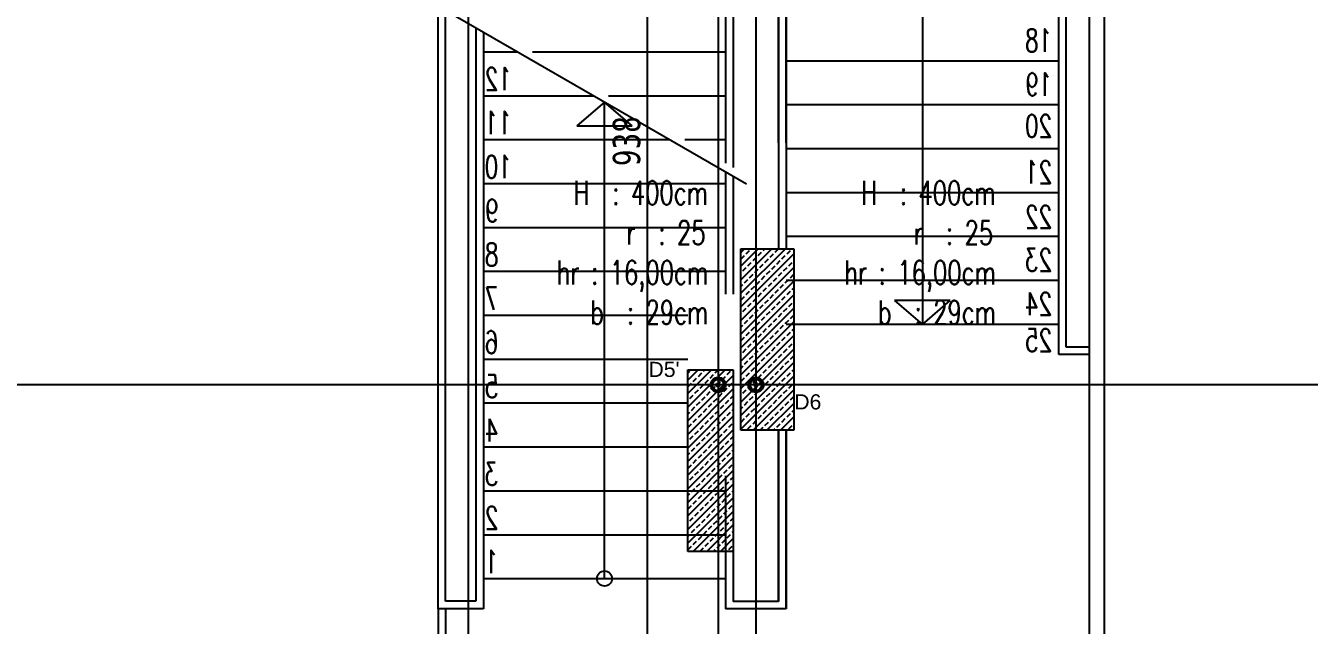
# Model space of a CAD drawing. Header units: millimetres. Extents: x 43168.9 to 43194.6, y -25545.1 to -25543.4.
# Drawn here: x 43170.7264 to 43170.896, y -25544.2557 to -25544.1764 of the extents above; entities that cross this region are included whole.
import ezdxf

# ---------------------------------------------------------------- set-up
doc = ezdxf.new("R2010")
doc.units = ezdxf.units.MM
doc.header["$LTSCALE"] = 200
doc.linetypes.add('DASHDOT2', pattern=[0.5, 0.25, -0.125, 0, -0.125])
doc.linetypes.add('HIDDEN2', pattern=[0.1875, 0.125, -0.0625])
for name, color, linetype in [('aks_sgh', 5, 'DASHDOT2'), ('duv_sgh', 4, 'Continuous'), ('kolon-b.a_sgh', 6, 'Continuous'), ('merdi_sgh', 3, 'Continuous'), ('olcuic_sgh', 183, 'Continuous'), ('sembol_sgh', 8, 'Continuous'), ('tarama-betonarme_sgh', 223, 'Continuous'), ('yazi-merdi_sgh', 9, 'Continuous')]:
    doc.layers.add(name, color=color, linetype=linetype)
doc.styles.add('1-200', font='arial.ttf', dxfattribs={"height": 60})
doc.styles.add('dim', font='VERDANA.TTF', dxfattribs={"width": 0.7})
doc.styles.add('text3', font='simplex8.shx', dxfattribs={"width": 0.7})

msp = doc.modelspace()

# ---------------------------------------------------------------- hatches: boundary and pattern name
h = msp.add_hatch(color=256)
edge = h.paths.add_edge_path()
edge.add_arc((43170.81788, -25544.22392), 0.001, 0, 360)
edge = h.paths.add_edge_path(flags=16)
edge.add_arc((43170.81788, -25544.22392), 0.00075, 0, 360)
h = msp.add_hatch(color=256)
edge = h.paths.add_edge_path()
edge.add_arc((43170.81788, -25544.22392), 0.001, 0, 360)
edge = h.paths.add_edge_path(flags=16)
edge.add_arc((43170.81788, -25544.22392), 0.00075, 0, 360)
h = msp.add_hatch(color=256)
edge = h.paths.add_edge_path()
edge.add_arc((43170.82288, -25544.22392), 0.001, 0, 360)
edge = h.paths.add_edge_path(flags=16)
edge.add_arc((43170.82288, -25544.22392), 0.00075, 0, 360)
h = msp.add_hatch(color=256)
edge = h.paths.add_edge_path()
edge.add_arc((43170.82288, -25544.22392), 0.001, 0, 360)
edge = h.paths.add_edge_path(flags=16)
edge.add_arc((43170.82288, -25544.22392), 0.00075, 0, 360)

# ---------------------------------------------------------------- linework, layer by layer
at = {"color": 0}
for p, q in [((43170.80288, -25544.18655), (43170.7992, -25544.1897)), ((43170.80655, -25544.1897), (43170.80288, -25544.18655)), ((43170.7992, -25544.1897), (43170.80655, -25544.1897)), ((43170.8412, -25544.21277), (43170.84488, -25544.21592)), ((43170.84855, -25544.21277), (43170.8412, -25544.21277)), ((43170.84488, -25544.21592), (43170.84855, -25544.21277))]:
    msp.add_line(p, q, dxfattribs=at)
at = {"color": 0, "linetype": 'ByBlock', "lineweight": -2}
for p, q in [((43170.81768, -25544.22412), (43170.81768, -25544.22372)), ((43170.81768, -25544.22372), (43170.81808, -25544.22372)), ((43170.81768, -25544.22412), (43170.81768, -25544.22372)), ((43170.81768, -25544.22372), (43170.81808, -25544.22372)), ((43170.81808, -25544.22372), (43170.81808, -25544.22412)), ((43170.81808, -25544.22372), (43170.81808, -25544.22412)), ((43170.82308, -25544.22372), (43170.82268, -25544.22372)), ((43170.82268, -25544.22372), (43170.82268, -25544.22412)), ((43170.82308, -25544.22372), (43170.82268, -25544.22372)), ((43170.82268, -25544.22372), (43170.82268, -25544.22412)), ((43170.82308, -25544.22412), (43170.82308, -25544.22372)), ((43170.82308, -25544.22412), (43170.82308, -25544.22372)), ((43170.81808, -25544.22412), (43170.81768, -25544.22412)), ((43170.81808, -25544.22412), (43170.81768, -25544.22412)), ((43170.81781, -25544.22385), (43170.81795, -25544.22399)), ((43170.81781, -25544.22399), (43170.81795, -25544.22385)), ((43170.81781, -25544.22385), (43170.81795, -25544.22399)), ((43170.81781, -25544.22399), (43170.81795, -25544.22385)), ((43170.82268, -25544.22412), (43170.82308, -25544.22412)), ((43170.82268, -25544.22412), (43170.82308, -25544.22412)), ((43170.82295, -25544.22385), (43170.82281, -25544.22399)), ((43170.82295, -25544.22399), (43170.82281, -25544.22385)), ((43170.82295, -25544.22385), (43170.82281, -25544.22399)), ((43170.82295, -25544.22399), (43170.82281, -25544.22385))]:
    msp.add_line(p, q, dxfattribs=at)
at = {"color": 0, "linetype": 'Continuous', "lineweight": -2}
for centre, radius in [((43170.81788, -25544.22392), 0.001), ((43170.81788, -25544.22392), 0.001), ((43170.81788, -25544.22392), 0.00075), ((43170.81788, -25544.22392), 0.00075), ((43170.82288, -25544.22392), 0.001), ((43170.82288, -25544.22392), 0.001), ((43170.82288, -25544.22392), 0.00075), ((43170.82288, -25544.22392), 0.00075)]:
    msp.add_circle(centre, radius, dxfattribs=at)
at = {"layer": 'aks_sgh'}
for p, q in [((43170.78488, -25543.74092), (43170.78488, -25544.78992)), ((43170.81788, -25543.74092), (43170.81788, -25544.78992)), ((43170.82288, -25543.74092), (43170.82288, -25544.78992)), ((43171.17088, -25544.22392), (43170.19488, -25544.22392))]:
    msp.add_line(p, q, dxfattribs=at)
at = {"layer": 'duv_sgh'}
for p, q in [((43170.86888, -25544.08392), (43170.86888, -25544.34592)), ((43170.86688, -25544.08592), (43170.86688, -25544.34592))]:
    msp.add_line(p, q, dxfattribs=at)
at = {"layer": 'kolon-b.a_sgh'}
for p, q in [((43170.82088, -25544.20592), (43170.82788, -25544.20592)), ((43170.82088, -25544.22992), (43170.82088, -25544.20592)), ((43170.82788, -25544.20592), (43170.82788, -25544.22992)), ((43170.81388, -25544.22192), (43170.81988, -25544.22192)), ((43170.81388, -25544.24592), (43170.81388, -25544.22192)), ((43170.81988, -25544.22192), (43170.81988, -25544.24592)), ((43170.82788, -25544.22992), (43170.82088, -25544.22992)), ((43170.81988, -25544.24592), (43170.81388, -25544.24592))]:
    msp.add_line(p, q, dxfattribs=at)
at = {"layer": 'merdi_sgh'}
for p, q in [((43170.82588, -25544.19192), (43170.82588, -25544.10792)), ((43170.82688, -25544.19192), (43170.82688, -25544.10792)), ((43170.82588, -25544.12192), (43170.82588, -25544.20592)), ((43170.82688, -25544.12192), (43170.82688, -25544.20592)), ((43170.86288, -25544.21992), (43170.86288, -25544.13651)), ((43170.86388, -25544.21892), (43170.86388, -25544.13709)), ((43170.82165, -25544.19739), (43170.77834, -25544.17239)), ((43170.78088, -25544.25351), (43170.78088, -25544.17385)), ((43170.78188, -25544.25251), (43170.78188, -25544.17443)), ((43170.78588, -25544.17674), (43170.78588, -25544.25251)), ((43170.78688, -25544.17731), (43170.78688, -25544.25351)), ((43170.78688, -25544.17991), (43170.79137, -25544.17991)), ((43170.86288, -25544.18112), (43170.82688, -25544.18112)), ((43170.78688, -25544.18571), (43170.80142, -25544.18571)), ((43170.86288, -25544.18692), (43170.82688, -25544.18692)), ((43170.78688, -25544.19151), (43170.81147, -25544.19151)), ((43170.86288, -25544.19272), (43170.82688, -25544.19272)), ((43170.81888, -25544.19579), (43170.81888, -25544.21192)), ((43170.81988, -25544.19637), (43170.81988, -25544.21192)), ((43170.78688, -25544.19731), (43170.81888, -25544.19731)), ((43170.86288, -25544.19852), (43170.82688, -25544.19852)), ((43170.78688, -25544.20311), (43170.81888, -25544.20311)), ((43170.86288, -25544.20432), (43170.82688, -25544.20432)), ((43170.78688, -25544.20891), (43170.81888, -25544.20891)), ((43170.86288, -25544.21012), (43170.82688, -25544.21012)), ((43170.78688, -25544.21471), (43170.81388, -25544.21471)), ((43170.86288, -25544.21592), (43170.82688, -25544.21592)), ((43170.86688, -25544.21992), (43170.86288, -25544.21992)), ((43170.86688, -25544.21892), (43170.86388, -25544.21892)), ((43170.78688, -25544.22051), (43170.81388, -25544.22051)), ((43170.78688, -25544.22631), (43170.81388, -25544.22631)), ((43170.82588, -25544.25252), (43170.82588, -25544.22992)), ((43170.82588, -25544.22992), (43170.82588, -25544.25252)), ((43170.82688, -25544.25352), (43170.82688, -25544.22992)), ((43170.82688, -25544.22992), (43170.82688, -25544.25352)), ((43170.78688, -25544.23211), (43170.81388, -25544.23211)), ((43170.81888, -25544.23592), (43170.81888, -25544.25352)), ((43170.81988, -25544.23592), (43170.81988, -25544.25252)), ((43170.78688, -25544.23791), (43170.81888, -25544.23791)), ((43170.78688, -25544.24371), (43170.81888, -25544.24371)), ((43170.78688, -25544.24951), (43170.81888, -25544.24951)), ((43170.78588, -25544.25251), (43170.78188, -25544.25251)), ((43170.82588, -25544.25252), (43170.81988, -25544.25252)), ((43170.82588, -25544.25252), (43170.81988, -25544.25252)), ((43170.78088, -25544.25351), (43170.78088, -25544.28651)), ((43170.78688, -25544.25351), (43170.78088, -25544.25351)), ((43170.78188, -25544.25351), (43170.78188, -25544.28551)), ((43170.82688, -25544.25352), (43170.81888, -25544.25352)), ((43170.82688, -25544.25352), (43170.81888, -25544.25352))]:
    msp.add_line(p, q, dxfattribs=at)
at = {"layer": 'merdi_sgh', "linetype": 'HIDDEN2', "ltscale": 0.5}
for p, q in [((43170.81888, -25544.10991), (43170.81888, -25544.19464)), ((43170.81988, -25544.10991), (43170.81988, -25544.19521)), ((43170.79337, -25544.17991), (43170.81888, -25544.17991)), ((43170.80342, -25544.18571), (43170.81888, -25544.18571)), ((43170.81347, -25544.19151), (43170.81888, -25544.19151))]:
    msp.add_line(p, q, dxfattribs=at)
at = {"layer": 'olcuic_sgh'}
msp.add_line((43170.8085, -25544.09767), (43170.8085, -25544.28576), dxfattribs=at)
at = {"layer": 'sembol_sgh'}
for p, q in [((43170.84488, -25544.08592), (43170.84488, -25544.21592)), ((43170.80288, -25544.24951), (43170.80288, -25544.18655))]:
    msp.add_line(p, q, dxfattribs=at)
msp.add_circle((43170.80288, -25544.24951), 0.001, dxfattribs=at)
at = {"layer": 'tarama-betonarme_sgh'}
for p, q in [((43170.82088, -25544.20642), (43170.82138, -25544.20592)), ((43170.82088, -25544.20822), (43170.82318, -25544.20592)), ((43170.82088, -25544.21002), (43170.82498, -25544.20592)), ((43170.82088, -25544.21181), (43170.82677, -25544.20592)), ((43170.82088, -25544.21361), (43170.82788, -25544.20661)), ((43170.82092, -25544.20728), (43170.82137, -25544.20683)), ((43170.8216, -25544.2066), (43170.82205, -25544.20615)), ((43170.82227, -25544.20593), (43170.82228, -25544.20592)), ((43170.82317, -25544.20683), (43170.82362, -25544.20638)), ((43170.82384, -25544.20615), (43170.82408, -25544.20592)), ((43170.82474, -25544.20705), (43170.82519, -25544.2066)), ((43170.82541, -25544.20638), (43170.82586, -25544.20593)), ((43170.82631, -25544.20728), (43170.82676, -25544.20683)), ((43170.82699, -25544.2066), (43170.82744, -25544.20615)), ((43170.82766, -25544.20593), (43170.82767, -25544.20592)), ((43170.82088, -25544.2154), (43170.82788, -25544.2084)), ((43170.82115, -25544.20885), (43170.8216, -25544.2084)), ((43170.82182, -25544.20817), (43170.82227, -25544.20773)), ((43170.8225, -25544.2075), (43170.82295, -25544.20705)), ((43170.82339, -25544.2084), (43170.82384, -25544.20795)), ((43170.82407, -25544.20773), (43170.82452, -25544.20728)), ((43170.82497, -25544.20862), (43170.82541, -25544.20817)), ((43170.82564, -25544.20795), (43170.82609, -25544.2075)), ((43170.82654, -25544.20885), (43170.82699, -25544.2084)), ((43170.82721, -25544.20817), (43170.82766, -25544.20773)), ((43170.82088, -25544.20912), (43170.82092, -25544.20907)), ((43170.82088, -25544.2172), (43170.82788, -25544.2102)), ((43170.82137, -25544.21042), (43170.82182, -25544.20997)), ((43170.82205, -25544.20975), (43170.8225, -25544.2093)), ((43170.82272, -25544.20907), (43170.82317, -25544.20862)), ((43170.82295, -25544.21064), (43170.82339, -25544.21019)), ((43170.82362, -25544.20997), (43170.82407, -25544.20952)), ((43170.82429, -25544.2093), (43170.82474, -25544.20885)), ((43170.82519, -25544.21019), (43170.82564, -25544.20975)), ((43170.82586, -25544.20952), (43170.82631, -25544.20907)), ((43170.82676, -25544.21042), (43170.82721, -25544.20997)), ((43170.82744, -25544.20975), (43170.82788, -25544.2093)), ((43170.82088, -25544.21091), (43170.82115, -25544.21064)), ((43170.8216, -25544.21199), (43170.82205, -25544.21154)), ((43170.82227, -25544.21132), (43170.82272, -25544.21087)), ((43170.82317, -25544.21222), (43170.82362, -25544.21177)), ((43170.82384, -25544.21154), (43170.82429, -25544.21109)), ((43170.82452, -25544.21087), (43170.82497, -25544.21042)), ((43170.82541, -25544.21177), (43170.82586, -25544.21132)), ((43170.82609, -25544.21109), (43170.82654, -25544.21064)), ((43170.82699, -25544.21199), (43170.82744, -25544.21154)), ((43170.82766, -25544.21132), (43170.82788, -25544.2111)), ((43170.82088, -25544.219), (43170.82788, -25544.212)), ((43170.82092, -25544.21266), (43170.82137, -25544.21222)), ((43170.82182, -25544.21356), (43170.82227, -25544.21311)), ((43170.8225, -25544.21289), (43170.82295, -25544.21244)), ((43170.82339, -25544.21379), (43170.82384, -25544.21334)), ((43170.82407, -25544.21311), (43170.82452, -25544.21266)), ((43170.82474, -25544.21244), (43170.82519, -25544.21199)), ((43170.82497, -25544.21401), (43170.82541, -25544.21356)), ((43170.82564, -25544.21334), (43170.82609, -25544.21289)), ((43170.82631, -25544.21266), (43170.82676, -25544.21222)), ((43170.82721, -25544.21356), (43170.82766, -25544.21311)), ((43170.82088, -25544.22079), (43170.82788, -25544.21379)), ((43170.82088, -25544.21451), (43170.82092, -25544.21446)), ((43170.82115, -25544.21424), (43170.8216, -25544.21379)), ((43170.82137, -25544.21581), (43170.82182, -25544.21536)), ((43170.82205, -25544.21513), (43170.8225, -25544.21468)), ((43170.82272, -25544.21446), (43170.82317, -25544.21401)), ((43170.82362, -25544.21536), (43170.82407, -25544.21491)), ((43170.82429, -25544.21468), (43170.82474, -25544.21424)), ((43170.82519, -25544.21558), (43170.82564, -25544.21513)), ((43170.82586, -25544.21491), (43170.82631, -25544.21446)), ((43170.82654, -25544.21424), (43170.82699, -25544.21379)), ((43170.82676, -25544.21581), (43170.82721, -25544.21536)), ((43170.82744, -25544.21513), (43170.82788, -25544.21469)), ((43170.82088, -25544.22259), (43170.82788, -25544.21559)), ((43170.82088, -25544.2163), (43170.82115, -25544.21603)), ((43170.8216, -25544.21738), (43170.82205, -25544.21693)), ((43170.82227, -25544.21671), (43170.82272, -25544.21626)), ((43170.82295, -25544.21603), (43170.82339, -25544.21558)), ((43170.82384, -25544.21693), (43170.82429, -25544.21648)), ((43170.82452, -25544.21626), (43170.82497, -25544.21581)), ((43170.82541, -25544.21715), (43170.82586, -25544.21671)), ((43170.82609, -25544.21648), (43170.82654, -25544.21603)), ((43170.82699, -25544.21738), (43170.82744, -25544.21693)), ((43170.82766, -25544.21671), (43170.82788, -25544.21649)), ((43170.82088, -25544.22438), (43170.82788, -25544.21738)), ((43170.82092, -25544.21805), (43170.82137, -25544.2176)), ((43170.82182, -25544.21895), (43170.82227, -25544.2185)), ((43170.8225, -25544.21828), (43170.82295, -25544.21783)), ((43170.82317, -25544.2176), (43170.82362, -25544.21715)), ((43170.82339, -25544.21917), (43170.82384, -25544.21873)), ((43170.82407, -25544.2185), (43170.82452, -25544.21805)), ((43170.82474, -25544.21783), (43170.82519, -25544.21738)), ((43170.82564, -25544.21873), (43170.82609, -25544.21828)), ((43170.82631, -25544.21805), (43170.82676, -25544.2176)), ((43170.82721, -25544.21895), (43170.82766, -25544.2185)), ((43170.82088, -25544.22618), (43170.82788, -25544.21918)), ((43170.82088, -25544.21989), (43170.82092, -25544.21985)), ((43170.82115, -25544.21962), (43170.8216, -25544.21917)), ((43170.82205, -25544.22052), (43170.8225, -25544.22007)), ((43170.82272, -25544.21985), (43170.82317, -25544.2194)), ((43170.82362, -25544.22075), (43170.82407, -25544.2203)), ((43170.82429, -25544.22007), (43170.82474, -25544.21962)), ((43170.82497, -25544.2194), (43170.82541, -25544.21895)), ((43170.82586, -25544.2203), (43170.82631, -25544.21985)), ((43170.82654, -25544.21962), (43170.82699, -25544.21917)), ((43170.82744, -25544.22052), (43170.82788, -25544.22008)), ((43170.81388, -25544.22328), (43170.81524, -25544.22192)), ((43170.81388, -25544.22507), (43170.81703, -25544.22192)), ((43170.81388, -25544.22687), (43170.81883, -25544.22192)), ((43170.81388, -25544.22238), (43170.81415, -25544.22211)), ((43170.81594, -25544.22211), (43170.81614, -25544.22192)), ((43170.81751, -25544.22234), (43170.81793, -25544.22192)), ((43170.81908, -25544.22256), (43170.81953, -25544.22211)), ((43170.82088, -25544.22798), (43170.82788, -25544.22098)), ((43170.82088, -25544.22169), (43170.82115, -25544.22142)), ((43170.82137, -25544.2212), (43170.82182, -25544.22075)), ((43170.82227, -25544.22209), (43170.82272, -25544.22164)), ((43170.82295, -25544.22142), (43170.82339, -25544.22097)), ((43170.82384, -25544.22232), (43170.82429, -25544.22187)), ((43170.82452, -25544.22164), (43170.82497, -25544.2212)), ((43170.82519, -25544.22097), (43170.82564, -25544.22052)), ((43170.82541, -25544.22254), (43170.82586, -25544.22209)), ((43170.82609, -25544.22187), (43170.82654, -25544.22142)), ((43170.82676, -25544.2212), (43170.82721, -25544.22075)), ((43170.82766, -25544.22209), (43170.82788, -25544.22187)), ((43170.81388, -25544.22867), (43170.81988, -25544.22267)), ((43170.81392, -25544.22413), (43170.81437, -25544.22368)), ((43170.81459, -25544.22346), (43170.81504, -25544.22301)), ((43170.81527, -25544.22279), (43170.81572, -25544.22234)), ((43170.81617, -25544.22368), (43170.81662, -25544.22324)), ((43170.81684, -25544.22301), (43170.81729, -25544.22256)), ((43170.81774, -25544.22391), (43170.81819, -25544.22346)), ((43170.81841, -25544.22324), (43170.81886, -25544.22279)), ((43170.81931, -25544.22413), (43170.81976, -25544.22368)), ((43170.82088, -25544.22977), (43170.82788, -25544.22277)), ((43170.82092, -25544.22344), (43170.82137, -25544.22299)), ((43170.8216, -25544.22277), (43170.82205, -25544.22232)), ((43170.8225, -25544.22366), (43170.82295, -25544.22322)), ((43170.82317, -25544.22299), (43170.82362, -25544.22254)), ((43170.82407, -25544.22389), (43170.82452, -25544.22344)), ((43170.82474, -25544.22322), (43170.82519, -25544.22277)), ((43170.82564, -25544.22411), (43170.82609, -25544.22366)), ((43170.82631, -25544.22344), (43170.82676, -25544.22299)), ((43170.82699, -25544.22277), (43170.82744, -25544.22232)), ((43170.81388, -25544.23046), (43170.81988, -25544.22446)), ((43170.81415, -25544.2257), (43170.81459, -25544.22526)), ((43170.81482, -25544.22503), (43170.81527, -25544.22458)), ((43170.81549, -25544.22436), (43170.81594, -25544.22391)), ((43170.81572, -25544.22593), (43170.81617, -25544.22548)), ((43170.81639, -25544.22526), (43170.81684, -25544.22481)), ((43170.81706, -25544.22458), (43170.81751, -25544.22413)), ((43170.81796, -25544.22548), (43170.81841, -25544.22503)), ((43170.81864, -25544.22481), (43170.81908, -25544.22436)), ((43170.81953, -25544.2257), (43170.81988, -25544.22536)), ((43170.82088, -25544.22528), (43170.82092, -25544.22524)), ((43170.82115, -25544.22501), (43170.8216, -25544.22456)), ((43170.82182, -25544.22434), (43170.82227, -25544.22389)), ((43170.82205, -25544.22591), (43170.8225, -25544.22546)), ((43170.82253, -25544.22992), (43170.82788, -25544.22457)), ((43170.82272, -25544.22524), (43170.82317, -25544.22479)), ((43170.82339, -25544.22456), (43170.82384, -25544.22411)), ((43170.82429, -25544.22546), (43170.82474, -25544.22501)), ((43170.82497, -25544.22479), (43170.82541, -25544.22434)), ((43170.82586, -25544.22569), (43170.82631, -25544.22524)), ((43170.82654, -25544.22501), (43170.82699, -25544.22456)), ((43170.82721, -25544.22434), (43170.82766, -25544.22389)), ((43170.82744, -25544.22591), (43170.82788, -25544.22547)), ((43170.81388, -25544.22597), (43170.81392, -25544.22593)), ((43170.81388, -25544.23226), (43170.81988, -25544.22626)), ((43170.81437, -25544.22728), (43170.81482, -25544.22683)), ((43170.81504, -25544.2266), (43170.81549, -25544.22615)), ((43170.81594, -25544.2275), (43170.81639, -25544.22705)), ((43170.81662, -25544.22683), (43170.81706, -25544.22638)), ((43170.81729, -25544.22615), (43170.81774, -25544.2257)), ((43170.81819, -25544.22705), (43170.81864, -25544.2266)), ((43170.81886, -25544.22638), (43170.81931, -25544.22593)), ((43170.81976, -25544.22728), (43170.81988, -25544.22716)), ((43170.82088, -25544.22708), (43170.82115, -25544.22681)), ((43170.82137, -25544.22658), (43170.82182, -25544.22613)), ((43170.82227, -25544.22748), (43170.82272, -25544.22703)), ((43170.82295, -25544.22681), (43170.82339, -25544.22636)), ((43170.82362, -25544.22613), (43170.82407, -25544.22569)), ((43170.82432, -25544.22992), (43170.82788, -25544.22636)), ((43170.82452, -25544.22703), (43170.82497, -25544.22658)), ((43170.82519, -25544.22636), (43170.82564, -25544.22591)), ((43170.82609, -25544.22726), (43170.82654, -25544.22681)), ((43170.82676, -25544.22658), (43170.82721, -25544.22613)), ((43170.81388, -25544.22777), (43170.81415, -25544.2275)), ((43170.81388, -25544.23405), (43170.81988, -25544.22805)), ((43170.81459, -25544.22885), (43170.81504, -25544.2284)), ((43170.81527, -25544.22817), (43170.81572, -25544.22773)), ((43170.81617, -25544.22907), (43170.81662, -25544.22862)), ((43170.81684, -25544.2284), (43170.81729, -25544.22795)), ((43170.81751, -25544.22773), (43170.81796, -25544.22728)), ((43170.81774, -25544.2293), (43170.81819, -25544.22885)), ((43170.81841, -25544.22862), (43170.81886, -25544.22817)), ((43170.81908, -25544.22795), (43170.81953, -25544.2275)), ((43170.82092, -25544.22883), (43170.82137, -25544.22838)), ((43170.8216, -25544.22816), (43170.82205, -25544.22771)), ((43170.8225, -25544.22905), (43170.82295, -25544.2286)), ((43170.82317, -25544.22838), (43170.82362, -25544.22793)), ((43170.82384, -25544.22771), (43170.82429, -25544.22726)), ((43170.82407, -25544.22928), (43170.82452, -25544.22883)), ((43170.82474, -25544.2286), (43170.82519, -25544.22816)), ((43170.82541, -25544.22793), (43170.82586, -25544.22748)), ((43170.82612, -25544.22992), (43170.82788, -25544.22816)), ((43170.82631, -25544.22883), (43170.82676, -25544.22838)), ((43170.82699, -25544.22816), (43170.82744, -25544.22771)), ((43170.82766, -25544.22748), (43170.82788, -25544.22726)), ((43170.81388, -25544.23585), (43170.81988, -25544.22985)), ((43170.81392, -25544.22952), (43170.81437, -25544.22907)), ((43170.81482, -25544.23042), (43170.81527, -25544.22997)), ((43170.81549, -25544.22975), (43170.81594, -25544.2293)), ((43170.81639, -25544.23064), (43170.81684, -25544.2302)), ((43170.81706, -25544.22997), (43170.81751, -25544.22952)), ((43170.81796, -25544.23087), (43170.81841, -25544.23042)), ((43170.81864, -25544.2302), (43170.81908, -25544.22975)), ((43170.81931, -25544.22952), (43170.81976, -25544.22907)), ((43170.82182, -25544.22973), (43170.82227, -25544.22928)), ((43170.82343, -25544.22992), (43170.82384, -25544.2295)), ((43170.82522, -25544.22992), (43170.82541, -25544.22973)), ((43170.82564, -25544.2295), (43170.82609, -25544.22905)), ((43170.82721, -25544.22973), (43170.82766, -25544.22928)), ((43170.81388, -25544.23136), (43170.81392, -25544.23132)), ((43170.81388, -25544.23765), (43170.81988, -25544.23165)), ((43170.81415, -25544.23109), (43170.81459, -25544.23064)), ((43170.81437, -25544.23266), (43170.81482, -25544.23222)), ((43170.81504, -25544.23199), (43170.81549, -25544.23154)), ((43170.81572, -25544.23132), (43170.81617, -25544.23087)), ((43170.81662, -25544.23222), (43170.81706, -25544.23177)), ((43170.81729, -25544.23154), (43170.81774, -25544.23109)), ((43170.81819, -25544.23244), (43170.81864, -25544.23199)), ((43170.81886, -25544.23177), (43170.81931, -25544.23132)), ((43170.81953, -25544.23109), (43170.81988, -25544.23075)), ((43170.81388, -25544.23316), (43170.81415, -25544.23289)), ((43170.81388, -25544.23944), (43170.81988, -25544.23344)), ((43170.81459, -25544.23424), (43170.81504, -25544.23379)), ((43170.81527, -25544.23356), (43170.81572, -25544.23311)), ((43170.81594, -25544.23289), (43170.81639, -25544.23244)), ((43170.81617, -25544.23446), (43170.81662, -25544.23401)), ((43170.81684, -25544.23379), (43170.81729, -25544.23334)), ((43170.81751, -25544.23311), (43170.81796, -25544.23266)), ((43170.81841, -25544.23401), (43170.81886, -25544.23356)), ((43170.81908, -25544.23334), (43170.81953, -25544.23289)), ((43170.81976, -25544.23266), (43170.81988, -25544.23254)), ((43170.81388, -25544.24124), (43170.81988, -25544.23524)), ((43170.81392, -25544.23491), (43170.81437, -25544.23446)), ((43170.81482, -25544.23581), (43170.81527, -25544.23536)), ((43170.81549, -25544.23513), (43170.81594, -25544.23469)), ((43170.81639, -25544.23603), (43170.81684, -25544.23558)), ((43170.81706, -25544.23536), (43170.81751, -25544.23491)), ((43170.81774, -25544.23469), (43170.81819, -25544.23424)), ((43170.81864, -25544.23558), (43170.81908, -25544.23513)), ((43170.81931, -25544.23491), (43170.81976, -25544.23446)), ((43170.81388, -25544.23675), (43170.81392, -25544.23671)), ((43170.81388, -25544.24303), (43170.81988, -25544.23703)), ((43170.81415, -25544.23648), (43170.81459, -25544.23603)), ((43170.81504, -25544.23738), (43170.81549, -25544.23693)), ((43170.81572, -25544.23671), (43170.81617, -25544.23626)), ((43170.81662, -25544.2376), (43170.81706, -25544.23715)), ((43170.81729, -25544.23693), (43170.81774, -25544.23648)), ((43170.81796, -25544.23626), (43170.81841, -25544.23581)), ((43170.81819, -25544.23783), (43170.81864, -25544.23738)), ((43170.81886, -25544.23715), (43170.81931, -25544.23671)), ((43170.81953, -25544.23648), (43170.81988, -25544.23614)), ((43170.81388, -25544.23854), (43170.81415, -25544.23828)), ((43170.81388, -25544.24483), (43170.81988, -25544.23883)), ((43170.81437, -25544.23805), (43170.81482, -25544.2376)), ((43170.81527, -25544.23895), (43170.81572, -25544.2385)), ((43170.81594, -25544.23828), (43170.81639, -25544.23783)), ((43170.81684, -25544.23918), (43170.81729, -25544.23873)), ((43170.81751, -25544.2385), (43170.81796, -25544.23805)), ((43170.81841, -25544.2394), (43170.81886, -25544.23895)), ((43170.81908, -25544.23873), (43170.81953, -25544.23828)), ((43170.81976, -25544.23805), (43170.81988, -25544.23793)), ((43170.81392, -25544.2403), (43170.81437, -25544.23985)), ((43170.81459, -25544.23962), (43170.81504, -25544.23918)), ((43170.81459, -25544.24592), (43170.81988, -25544.24063)), ((43170.81482, -25544.2412), (43170.81527, -25544.24075)), ((43170.81549, -25544.24052), (43170.81594, -25544.24007)), ((43170.81617, -25544.23985), (43170.81662, -25544.2394)), ((43170.81706, -25544.24075), (43170.81751, -25544.2403)), ((43170.81774, -25544.24007), (43170.81819, -25544.23962)), ((43170.81864, -25544.24097), (43170.81908, -25544.24052)), ((43170.81931, -25544.2403), (43170.81976, -25544.23985)), ((43170.81388, -25544.24214), (43170.81392, -25544.24209)), ((43170.81415, -25544.24187), (43170.81459, -25544.24142)), ((43170.81504, -25544.24277), (43170.81549, -25544.24232)), ((43170.81572, -25544.24209), (43170.81617, -25544.24164)), ((43170.81638, -25544.24592), (43170.81988, -25544.24242)), ((43170.81639, -25544.24142), (43170.81684, -25544.24097)), ((43170.81729, -25544.24232), (43170.81774, -25544.24187)), ((43170.81796, -25544.24164), (43170.81841, -25544.2412)), ((43170.81886, -25544.24254), (43170.81931, -25544.24209)), ((43170.81953, -25544.24187), (43170.81988, -25544.24152)), ((43170.81388, -25544.24393), (43170.81415, -25544.24367)), ((43170.81437, -25544.24344), (43170.81482, -25544.24299)), ((43170.81527, -25544.24434), (43170.81572, -25544.24389)), ((43170.81594, -25544.24367), (43170.81639, -25544.24322)), ((43170.81662, -25544.24299), (43170.81706, -25544.24254)), ((43170.81684, -25544.24456), (43170.81729, -25544.24411)), ((43170.81751, -25544.24389), (43170.81796, -25544.24344)), ((43170.81819, -25544.24322), (43170.81864, -25544.24277)), ((43170.81908, -25544.24411), (43170.81953, -25544.24367)), ((43170.81976, -25544.24344), (43170.81988, -25544.24332)), ((43170.81392, -25544.24569), (43170.81437, -25544.24524)), ((43170.81459, -25544.24501), (43170.81504, -25544.24456)), ((43170.81549, -25544.24591), (43170.81594, -25544.24546)), ((43170.81617, -25544.24524), (43170.81662, -25544.24479)), ((43170.81728, -25544.24592), (43170.81751, -25544.24569)), ((43170.81774, -25544.24546), (43170.81819, -25544.24501)), ((43170.81818, -25544.24592), (43170.81988, -25544.24422)), ((43170.81841, -25544.24479), (43170.81886, -25544.24434)), ((43170.81931, -25544.24569), (43170.81976, -25544.24524)), ((43170.81908, -25544.24592), (43170.81908, -25544.24591))]:
    msp.add_line(p, q, dxfattribs=at)

# ---------------------------------------------------------------- texts
at = {"layer": 'aks_sgh', "style": '1-200'}
for s, rotation, p in [("D5'", 360, (43170.80869, -25544.22287)), ("D5'", 360, (43170.80869, -25544.22287)), ('D6', 0, (43170.82795, -25544.22716)), ('D6', 0, (43170.82795, -25544.22716))]:
    msp.add_text(s, height=0.002, rotation=rotation, dxfattribs=at).set_placement(p)
at = {"layer": 'olcuic_sgh', "color": 2, "style": 'dim', "width": 0.7}
msp.add_text('938', height=0.0036, rotation=90, dxfattribs=at).set_placement((43170.80758, -25544.19501))
at = {"layer": 'yazi-merdi_sgh', "style": 'text3', "text_generation_flag": 4, "width": 0.7}
for s, p in [('18', (43170.86202, -25544.1799)), ('12', (43170.79064, -25544.18499)), ('19', (43170.86202, -25544.1857)), ('11', (43170.79064, -25544.19079)), ('20', (43170.86202, -25544.1912)), ('10', (43170.79064, -25544.19659)), ('21', (43170.86202, -25544.1973)), ('9', (43170.78887, -25544.20239)), ('22', (43170.86202, -25544.2032)), ('8', (43170.78887, -25544.20819)), ('23', (43170.86202, -25544.2089)), ('7', (43170.78887, -25544.21399)), ('24', (43170.86202, -25544.2147)), ('6', (43170.78887, -25544.21979)), ('25', (43170.86202, -25544.2195)), ('5', (43170.78887, -25544.22559)), ('4', (43170.78887, -25544.23139)), ('3', (43170.78887, -25544.23719)), ('2', (43170.78887, -25544.24299)), ('1', (43170.78887, -25544.24879))]:
    msp.add_text(s, height=0.003, rotation=180, dxfattribs=at).set_placement(p)
at = {"layer": 'yazi-merdi_sgh', "style": 'text3', "width": 0.7}
for s, p in [('H  : 400cm', (43170.7988, -25544.20011)), ('H  : 400cm', (43170.83679, -25544.20011)), ('r  : 25', (43170.80574, -25544.20538)), ('r  : 25', (43170.84373, -25544.20538)), ('hr : 16,00cm', (43170.79657, -25544.21064)), ('hr : 16,00cm', (43170.83456, -25544.21064)), ('b  : 29cm', (43170.80102, -25544.2159)), ('b  : 29cm', (43170.83902, -25544.2159))]:
    msp.add_text(s, height=0.00315, dxfattribs=at).set_placement(p)

doc.saveas('drawing.dxf')
